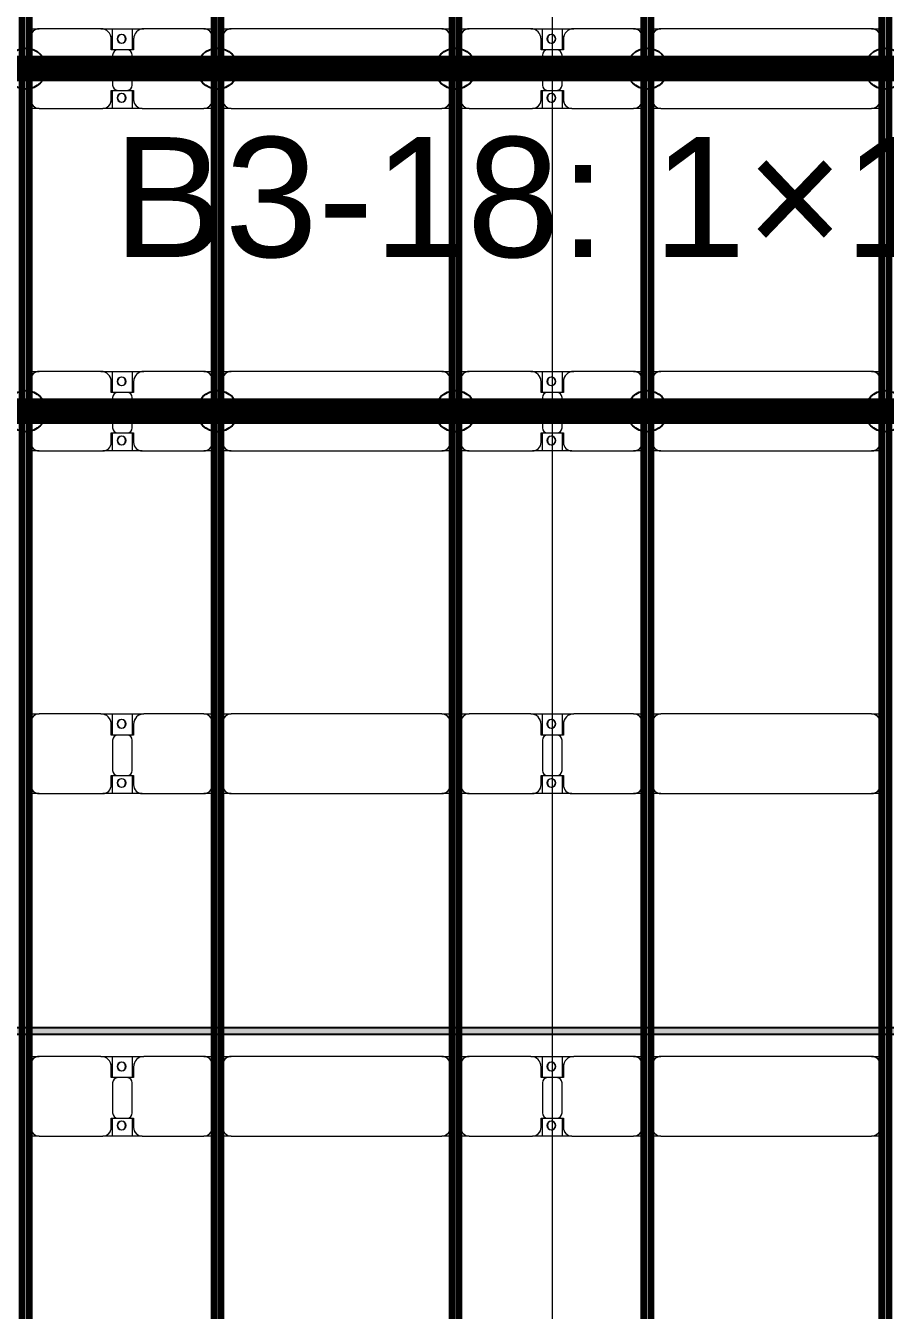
# Model space of a CAD drawing. Header units: millimetres. Extents: x 312848 to 517332, y -142134 to -35114.
# Drawn here: x 329045 to 334065, y -114578 to -107078 of the extents above; entities that cross this region are included whole.
import ezdxf

# ---------------------------------------------------------------- set-up
doc = ezdxf.new("R2010")
doc.units = ezdxf.units.MM
for name, color, linetype, lineweight in [('A-ANNO-DIMS', 211, 'Continuous', 9), ('A-ANNO-DIMS-500', 211, 'Continuous', 9), ('A-GENM', 13, 'Continuous', 9), ('S-BEAM', 12, 'Continuous', 9)]:
    doc.layers.add(name, color=color, linetype=linetype, lineweight=lineweight)
doc.layers.add('GC-GHI CHU', color=2, linetype='Continuous')
doc.layers.add('GC-HOP 40x60 GIA CUONG', color=1, linetype='Continuous')
doc.styles.add('GC_VN', font='arial.ttf')
doc.styles.add('Trebuchet MS', font='trebuc.ttf', dxfattribs={"width": 0.8, "height": 1500})
doc.dimstyles.new('Arc_Length_-_3mm_Trebuchet_MS_3', dxfattribs={"dimscale": 304.8, "dimtxt": 1546.42636, "dimasz": 1.64042, "dimexe": 2.46063, "dimexo": 2.46063, "dimgap": 0.492126, "dimtad": 1, "dimdec": 0, "dimrnd": 10, "dimzin": 0, "dimdsep": 46, "dimtxsty": 'Trebuchet MS', "dimblk1": 'OBLIQUE', "dimblk2": 'OBLIQUE', "dimsah": 1, "dimcen": 0.09, "dimdle": 1.64042, "dimazin": 0, "dimtfac": 1, "dimtdec": 4, "dimtix": 1, "dimtmove": 0, "dimatfit": 3, "dimfxl": 1, "dimtvp": 1, "dimtfill": 1, "dimtolj": 1, "dimtzin": 0, "dimarcsym": 2})

# ---------------------------------------------------------------- blocks, each defined once
blk = doc.blocks.new('Dai phao do pin - DẢI PHAO ĐỠ PIN-67477-KHUNG KẾT CẤU BÈ PIN 3')
at = {"layer": 'A-GENM', "color": 7}
for p, q in [((710, 241.6), (769.7, 241.6)), ((1129.7, 241.6), (769.7, 241.6)), ((1129.7, 241.6), (1312.2, 241.6)), ((1197.8, 241.6), (1380.3, 241.6)), ((1197.8, 118.2), (1197.8, 241.6)), ((1312.2, 241.6), (1312.2, 118.2)), ((1730.3, 241.6), (1380.3, 241.6)), ((1730.3, 241.6), (1790, 241.6)), ((1830, 241.6), (1889.7, 241.6)), ((3120.3, 241.6), (1889.7, 241.6)), ((3120.3, 241.6), (3180, 241.6)), ((3220, 241.6), (3279.7, 241.6)), ((3639.7, 241.6), (3279.7, 241.6)), ((3639.7, 241.6), (3822.2, 241.6)), ((3707.8, 241.6), (3890.3, 241.6)), ((3707.8, 118.2), (3707.8, 241.6)), ((3822.2, 241.6), (3822.2, 118.2)), ((4240.3, 241.6), (3890.3, 241.6)), ((4240.3, 241.6), (4300, 241.6)), ((4340, 241.6), (4399.7, 241.6)), ((5630.3, 241.6), (4399.7, 241.6)), ((5630.3, 241.6), (5690, 241.6)), ((719.7, 191.6), (719.7, -173.4)), ((1189.7, 118.2), (1189.7, 181.6)), ((1320.3, 181.6), (1320.3, 118.2)), ((1780.3, -173.4), (1780.3, 191.6)), ((1839.7, 191.6), (1839.7, -173.4)), ((3170.3, -173.4), (3170.3, 191.6)), ((3229.7, 191.6), (3229.7, -173.4)), ((3699.7, 118.2), (3699.7, 181.6)), ((3830.3, 181.6), (3830.3, 118.2)), ((4290.3, -173.4), (4290.3, 191.6)), ((4349.7, 191.6), (4349.7, -173.4)), ((5680.3, -173.4), (5680.3, 191.6)), ((1282.2, 118.2), (1189.7, 118.2)), ((1197.8, 88.2), (1197.8, -88.2)), ((1320.3, 118.2), (1227.8, 118.2)), ((1312.2, -88.2), (1312.2, 88.2)), ((3792.2, 118.2), (3699.7, 118.2)), ((3707.8, 88.2), (3707.8, -88.2)), ((3830.3, 118.2), (3737.8, 118.2)), ((3822.2, -88.2), (3822.2, 88.2)), ((1189.7, -173.4), (1189.7, -118.2)), ((1189.7, -118.2), (1282.2, -118.2)), ((1197.8, -223.4), (1197.8, -118.2)), ((1227.8, -118.2), (1320.3, -118.2)), ((1312.2, -118.2), (1312.2, -223.4)), ((1320.3, -118.2), (1320.3, -173.4)), ((3699.7, -173.4), (3699.7, -118.2)), ((3699.7, -118.2), (3792.2, -118.2)), ((3707.8, -223.4), (3707.8, -118.2)), ((3737.8, -118.2), (3830.3, -118.2)), ((3822.2, -118.2), (3822.2, -223.4)), ((3830.3, -118.2), (3830.3, -173.4)), ((769.7, -223.4), (710, -223.4)), ((769.7, -223.4), (1139.7, -223.4)), ((1312.2, -223.4), (1139.7, -223.4)), ((1370.3, -223.4), (1197.8, -223.4)), ((1370.3, -223.4), (1730.3, -223.4)), ((1790, -223.4), (1730.3, -223.4)), ((1889.7, -223.4), (1830, -223.4)), ((1889.7, -223.4), (3120.3, -223.4)), ((3180, -223.4), (3120.3, -223.4)), ((3279.7, -223.4), (3220, -223.4)), ((3279.7, -223.4), (3649.7, -223.4)), ((3822.2, -223.4), (3649.7, -223.4)), ((3880.3, -223.4), (3707.8, -223.4)), ((3880.3, -223.4), (4240.3, -223.4)), ((4300, -223.4), (4240.3, -223.4)), ((4399.7, -223.4), (4340, -223.4)), ((4399.7, -223.4), (5630.3, -223.4)), ((5690, -223.4), (5630.3, -223.4))]:
    blk.add_line(p, q, dxfattribs=at)
for centre, radius, start, end in [((769.7, 191.6), 50, 90, 180), ((769.7, 191.6), 50, 135, 180), ((1129.7, 181.6), 60, 360, 90), ((1380.3, 181.6), 60, 90, 180), ((1730.3, 191.6), 50, 360, 90), ((1730.3, 191.6), 50, 360, 45), ((1889.7, 191.6), 50, 90, 180), ((1889.7, 191.6), 50, 105, 180), ((3120.3, 191.6), 50, 360, 90), ((3120.3, 191.6), 50, 15, 90), ((3279.7, 191.6), 50, 90, 180), ((3639.7, 181.6), 60, 360, 90), ((3890.3, 181.6), 60, 90, 180), ((4240.3, 191.6), 50, 360, 90), ((4240.3, 191.6), 50, 360, 45), ((4399.7, 191.6), 50, 90, 180), ((4399.7, 191.6), 50, 105, 180), ((5630.3, 191.6), 50, 360, 90), ((5630.3, 191.6), 50, 15, 90), ((1129.7, 181.6), 60, 360, 30), ((1248.6, 183.2), 25, 360, 180), ((1248.6, 183.2), 25, 180, 0), ((1251.4, 183.2), 25, 0, 180), ((1251.4, 183.2), 25, 180, 0), ((1380.3, 181.6), 60, 150, 180), ((3279.7, 191.6), 50, 139.8292, 180), ((3639.7, 181.6), 60, 360, 30), ((3758.6, 183.2), 25, 360, 180), ((3758.6, 183.2), 25, 180, 0), ((3761.4, 183.2), 25, 0, 180), ((3761.4, 183.2), 25, 180, 0), ((3890.3, 181.6), 60, 150, 180), ((1227.8, 88.2), 30, 90, 180), ((1282.2, 88.2), 30, 360, 90), ((3737.8, 88.2), 30, 90, 180), ((3792.2, 88.2), 30, 360, 90), ((1227.8, -88.2), 30, 180, 270), ((1248.6, -161.8), 25, 360, 180), ((1251.4, -161.8), 25, 0, 180), ((1282.2, -88.2), 30, 270, 360), ((3737.8, -88.2), 30, 180, 270), ((3758.6, -161.8), 25, 0, 180), ((3761.4, -161.8), 25, 360, 180), ((3792.2, -88.2), 30, 270, 360), ((769.7, -173.4), 50, 180, 270), ((769.7, -173.4), 50, 180, 225), ((1139.7, -173.4), 50, 270, 360), ((1139.7, -173.4), 50, 315, 360), ((1248.6, -161.8), 25, 180, 360), ((1251.4, -161.8), 25, 180, 0), ((1370.3, -173.4), 50, 180, 270), ((1370.3, -173.4), 50, 180, 225), ((1730.3, -173.4), 50, 270, 360), ((1730.3, -173.4), 50, 315, 360), ((1889.7, -173.4), 50, 180, 270), ((1889.7, -173.4), 50, 180, 270), ((3120.3, -173.4), 50, 270, 360), ((3120.3, -173.4), 50, 285, 360), ((3279.7, -173.4), 50, 180, 270), ((3279.7, -173.4), 50, 180, 220.1708), ((3649.7, -173.4), 50, 270, 360), ((3649.7, -173.4), 50, 315, 360), ((3758.6, -161.8), 25, 180, 0), ((3761.4, -161.8), 25, 180, 0), ((3880.3, -173.4), 50, 180, 270), ((3880.3, -173.4), 50, 180, 225), ((4240.3, -173.4), 50, 270, 360), ((4240.3, -173.4), 50, 315, 360), ((4399.7, -173.4), 50, 180, 270), ((4399.7, -173.4), 50, 180, 270), ((5630.3, -173.4), 50, 270, 360), ((5630.3, -173.4), 50, 285, 360)]:
    blk.add_arc(centre, radius, start, end, dxfattribs=at)
blk = doc.blocks.new('Dai phao do pin - DẢI PHAO ĐỠ PIN-V1-KHUNG KẾT CẤU BÈ PIN 3')
at = {"layer": 'A-GENM', "color": 7}
for p, q in [((710, 241.6), (769.7, 241.6)), ((1129.7, 241.6), (769.7, 241.6)), ((1129.7, 241.6), (1312.2, 241.6)), ((1197.8, 241.6), (1380.3, 241.6)), ((1197.8, 118.2), (1197.8, 241.6)), ((1312.2, 241.6), (1312.2, 118.2)), ((1730.3, 241.6), (1380.3, 241.6)), ((1730.3, 241.6), (1790, 241.6)), ((1830, 241.6), (1889.7, 241.6)), ((3120.3, 241.6), (1889.7, 241.6)), ((3120.3, 241.6), (3180, 241.6)), ((3220, 241.6), (3279.7, 241.6)), ((3639.7, 241.6), (3279.7, 241.6)), ((3639.7, 241.6), (3822.2, 241.6)), ((3707.8, 241.6), (3890.3, 241.6)), ((3707.8, 118.2), (3707.8, 241.6)), ((3822.2, 241.6), (3822.2, 118.2)), ((4240.3, 241.6), (3890.3, 241.6)), ((4240.3, 241.6), (4300, 241.6)), ((4340, 241.6), (4399.7, 241.6)), ((5630.3, 241.6), (4399.7, 241.6)), ((5630.3, 241.6), (5690, 241.6)), ((719.7, 191.6), (719.7, -173.4)), ((1189.7, 118.2), (1189.7, 181.6)), ((1320.3, 181.6), (1320.3, 118.2)), ((1780.3, -173.4), (1780.3, 191.6)), ((1839.7, 191.6), (1839.7, -173.4)), ((3170.3, -173.4), (3170.3, 191.6)), ((3229.7, 191.6), (3229.7, -173.4)), ((3699.7, 118.2), (3699.7, 181.6)), ((3830.3, 181.6), (3830.3, 118.2)), ((4290.3, -173.4), (4290.3, 191.6)), ((4349.7, 191.6), (4349.7, -173.4)), ((5680.3, -173.4), (5680.3, 191.6)), ((1282.2, 118.2), (1189.7, 118.2)), ((1197.8, 88.2), (1197.8, -88.2)), ((1320.3, 118.2), (1227.8, 118.2)), ((1312.2, -88.2), (1312.2, 88.2)), ((3792.2, 118.2), (3699.7, 118.2)), ((3707.8, 88.2), (3707.8, -88.2)), ((3830.3, 118.2), (3737.8, 118.2)), ((3822.2, -88.2), (3822.2, 88.2)), ((1189.7, -173.4), (1189.7, -118.2)), ((1189.7, -118.2), (1282.2, -118.2)), ((1197.8, -223.4), (1197.8, -118.2)), ((1227.8, -118.2), (1320.3, -118.2)), ((1312.2, -118.2), (1312.2, -223.4)), ((1320.3, -118.2), (1320.3, -173.4)), ((3699.7, -173.4), (3699.7, -118.2)), ((3699.7, -118.2), (3792.2, -118.2)), ((3707.8, -223.4), (3707.8, -118.2)), ((3737.8, -118.2), (3830.3, -118.2)), ((3822.2, -118.2), (3822.2, -223.4)), ((3830.3, -118.2), (3830.3, -173.4)), ((769.7, -223.4), (710, -223.4)), ((769.7, -223.4), (1139.7, -223.4)), ((1312.2, -223.4), (1139.7, -223.4)), ((1370.3, -223.4), (1197.8, -223.4)), ((1370.3, -223.4), (1730.3, -223.4)), ((1790, -223.4), (1730.3, -223.4)), ((1889.7, -223.4), (1830, -223.4)), ((1889.7, -223.4), (3120.3, -223.4)), ((3180, -223.4), (3120.3, -223.4)), ((3279.7, -223.4), (3220, -223.4)), ((3279.7, -223.4), (3649.7, -223.4)), ((3822.2, -223.4), (3649.7, -223.4)), ((3880.3, -223.4), (3707.8, -223.4)), ((3880.3, -223.4), (4240.3, -223.4)), ((4300, -223.4), (4240.3, -223.4)), ((4399.7, -223.4), (4340, -223.4)), ((4399.7, -223.4), (5630.3, -223.4)), ((5690, -223.4), (5630.3, -223.4))]:
    blk.add_line(p, q, dxfattribs=at)
for centre, radius, start, end in [((769.7, 191.6), 50, 90, 180), ((769.7, 191.6), 50, 135, 180), ((1129.7, 181.6), 60, 360, 90), ((1380.3, 181.6), 60, 90, 180), ((1730.3, 191.6), 50, 360, 90), ((1730.3, 191.6), 50, 360, 45), ((1889.7, 191.6), 50, 90, 180), ((1889.7, 191.6), 50, 105, 180), ((3120.3, 191.6), 50, 360, 90), ((3120.3, 191.6), 50, 15, 90), ((3279.7, 191.6), 50, 90, 180), ((3639.7, 181.6), 60, 360, 90), ((3890.3, 181.6), 60, 90, 180), ((4240.3, 191.6), 50, 360, 90), ((4240.3, 191.6), 50, 360, 45), ((4399.7, 191.6), 50, 90, 180), ((4399.7, 191.6), 50, 105, 180), ((5630.3, 191.6), 50, 360, 90), ((5630.3, 191.6), 50, 15, 90), ((1129.7, 181.6), 60, 360, 30), ((1248.6, 183.2), 25, 360, 180), ((1248.6, 183.2), 25, 180, 0), ((1251.4, 183.2), 25, 0, 180), ((1251.4, 183.2), 25, 180, 0), ((1380.3, 181.6), 60, 150, 180), ((3279.7, 191.6), 50, 139.8292, 180), ((3639.7, 181.6), 60, 360, 30), ((3758.6, 183.2), 25, 360, 180), ((3758.6, 183.2), 25, 180, 0), ((3761.4, 183.2), 25, 0, 180), ((3761.4, 183.2), 25, 180, 0), ((3890.3, 181.6), 60, 150, 180), ((1227.8, 88.2), 30, 90, 180), ((1282.2, 88.2), 30, 360, 90), ((3737.8, 88.2), 30, 90, 180), ((3792.2, 88.2), 30, 360, 90), ((1227.8, -88.2), 30, 180, 270), ((1248.6, -161.8), 25, 360, 180), ((1251.4, -161.8), 25, 0, 180), ((1282.2, -88.2), 30, 270, 360), ((3737.8, -88.2), 30, 180, 270), ((3758.6, -161.8), 25, 0, 180), ((3761.4, -161.8), 25, 360, 180), ((3792.2, -88.2), 30, 270, 360), ((769.7, -173.4), 50, 180, 270), ((769.7, -173.4), 50, 180, 225), ((1139.7, -173.4), 50, 270, 360), ((1139.7, -173.4), 50, 315, 360), ((1248.6, -161.8), 25, 180, 360), ((1251.4, -161.8), 25, 180, 0), ((1370.3, -173.4), 50, 180, 270), ((1370.3, -173.4), 50, 180, 225), ((1730.3, -173.4), 50, 270, 360), ((1730.3, -173.4), 50, 315, 360), ((1889.7, -173.4), 50, 180, 270), ((1889.7, -173.4), 50, 180, 270), ((3120.3, -173.4), 50, 270, 360), ((3120.3, -173.4), 50, 285, 360), ((3279.7, -173.4), 50, 180, 270), ((3279.7, -173.4), 50, 180, 220.1708), ((3649.7, -173.4), 50, 270, 360), ((3649.7, -173.4), 50, 315, 360), ((3758.6, -161.8), 25, 180, 0), ((3761.4, -161.8), 25, 180, 0), ((3880.3, -173.4), 50, 180, 270), ((3880.3, -173.4), 50, 180, 225), ((4240.3, -173.4), 50, 270, 360), ((4240.3, -173.4), 50, 315, 360), ((4399.7, -173.4), 50, 180, 270), ((4399.7, -173.4), 50, 180, 270), ((5630.3, -173.4), 50, 270, 360), ((5630.3, -173.4), 50, 285, 360)]:
    blk.add_arc(centre, radius, start, end, dxfattribs=at)
blk = doc.blocks.new('Dai phao do pin - DẢI PHAO ĐỠ PIN-V4-KHUNG KẾT CẤU BÈ PIN 3')
at = {"layer": 'A-GENM', "color": 7}
for p, q in [((710, 241.6), (769.7, 241.6)), ((1129.7, 241.6), (769.7, 241.6)), ((1129.7, 241.6), (1312.2, 241.6)), ((1197.8, 241.6), (1380.3, 241.6)), ((1197.8, 118.2), (1197.8, 241.6)), ((1312.2, 241.6), (1312.2, 118.2)), ((1730.3, 241.6), (1380.3, 241.6)), ((1730.3, 241.6), (1790, 241.6)), ((1830, 241.6), (1889.7, 241.6)), ((3120.3, 241.6), (1889.7, 241.6)), ((3120.3, 241.6), (3180, 241.6)), ((3220, 241.6), (3279.7, 241.6)), ((3639.7, 241.6), (3279.7, 241.6)), ((3639.7, 241.6), (3822.2, 241.6)), ((3707.8, 241.6), (3890.3, 241.6)), ((3707.8, 118.2), (3707.8, 241.6)), ((3822.2, 241.6), (3822.2, 118.2)), ((4240.3, 241.6), (3890.3, 241.6)), ((4240.3, 241.6), (4300, 241.6)), ((4340, 241.6), (4399.7, 241.6)), ((5630.3, 241.6), (4399.7, 241.6)), ((5630.3, 241.6), (5690, 241.6)), ((719.7, 191.6), (719.7, -173.4)), ((1189.7, 118.2), (1189.7, 181.6)), ((1320.3, 181.6), (1320.3, 118.2)), ((1780.3, -173.4), (1780.3, 191.6)), ((1839.7, 191.6), (1839.7, -173.4)), ((3170.3, -173.4), (3170.3, 191.6)), ((3229.7, 191.6), (3229.7, -173.4)), ((3699.7, 118.2), (3699.7, 181.6)), ((3830.3, 181.6), (3830.3, 118.2)), ((4290.3, -173.4), (4290.3, 191.6)), ((4349.7, 191.6), (4349.7, -173.4)), ((5680.3, -173.4), (5680.3, 191.6)), ((1282.2, 118.2), (1189.7, 118.2)), ((1197.8, 88.2), (1197.8, -88.2)), ((1320.3, 118.2), (1227.8, 118.2)), ((1312.2, -88.2), (1312.2, 88.2)), ((3792.2, 118.2), (3699.7, 118.2)), ((3707.8, 88.2), (3707.8, -88.2)), ((3830.3, 118.2), (3737.8, 118.2)), ((3822.2, -88.2), (3822.2, 88.2)), ((1189.7, -173.4), (1189.7, -118.2)), ((1189.7, -118.2), (1282.2, -118.2)), ((1197.8, -223.4), (1197.8, -118.2)), ((1227.8, -118.2), (1320.3, -118.2)), ((1312.2, -118.2), (1312.2, -223.4)), ((1320.3, -118.2), (1320.3, -173.4)), ((3699.7, -173.4), (3699.7, -118.2)), ((3699.7, -118.2), (3792.2, -118.2)), ((3707.8, -223.4), (3707.8, -118.2)), ((3737.8, -118.2), (3830.3, -118.2)), ((3822.2, -118.2), (3822.2, -223.4)), ((3830.3, -118.2), (3830.3, -173.4)), ((769.7, -223.4), (710, -223.4)), ((769.7, -223.4), (1139.7, -223.4)), ((1312.2, -223.4), (1139.7, -223.4)), ((1370.3, -223.4), (1197.8, -223.4)), ((1370.3, -223.4), (1730.3, -223.4)), ((1790, -223.4), (1730.3, -223.4)), ((1889.7, -223.4), (1830, -223.4)), ((1889.7, -223.4), (3120.3, -223.4)), ((3180, -223.4), (3120.3, -223.4)), ((3279.7, -223.4), (3220, -223.4)), ((3279.7, -223.4), (3649.7, -223.4)), ((3822.2, -223.4), (3649.7, -223.4)), ((3880.3, -223.4), (3707.8, -223.4)), ((3880.3, -223.4), (4240.3, -223.4)), ((4300, -223.4), (4240.3, -223.4)), ((4399.7, -223.4), (4340, -223.4)), ((4399.7, -223.4), (5630.3, -223.4)), ((5690, -223.4), (5630.3, -223.4))]:
    blk.add_line(p, q, dxfattribs=at)
for centre, radius, start, end in [((769.7, 191.6), 50, 90, 180), ((769.7, 191.6), 50, 135, 180), ((1129.7, 181.6), 60, 360, 90), ((1380.3, 181.6), 60, 90, 180), ((1730.3, 191.6), 50, 360, 90), ((1730.3, 191.6), 50, 360, 45), ((1889.7, 191.6), 50, 90, 180), ((1889.7, 191.6), 50, 105, 180), ((3120.3, 191.6), 50, 360, 90), ((3120.3, 191.6), 50, 15.63608, 90), ((3279.7, 191.6), 50, 90, 180), ((3639.7, 181.6), 60, 360, 90), ((3890.3, 181.6), 60, 90, 180), ((4240.3, 191.6), 50, 360, 90), ((4240.3, 191.6), 50, 360, 45), ((4399.7, 191.6), 50, 90, 180), ((4399.7, 191.6), 50, 105, 180), ((5630.3, 191.6), 50, 360, 90), ((5630.3, 191.6), 50, 15.63608, 90), ((1129.7, 181.6), 60, 360, 30), ((1248.6, 183.2), 25, 360, 180), ((1248.6, 183.2), 25, 180, 0), ((1251.4, 183.2), 25, 0, 180), ((1251.4, 183.2), 25, 180, 0), ((1380.3, 181.6), 60, 150, 180), ((3279.7, 191.6), 50, 139.8292, 180), ((3639.7, 181.6), 60, 360, 30), ((3758.6, 183.2), 25, 360, 180), ((3758.6, 183.2), 25, 180, 0), ((3761.4, 183.2), 25, 0, 180), ((3761.4, 183.2), 25, 180, 0), ((3890.3, 181.6), 60, 150, 180), ((1227.8, 88.2), 30, 90, 180), ((1282.2, 88.2), 30, 360, 90), ((3737.8, 88.2), 30, 90, 180), ((3792.2, 88.2), 30, 360, 90), ((1227.8, -88.2), 30, 180, 270), ((1248.6, -161.8), 25, 360, 180), ((1251.4, -161.8), 25, 0, 180), ((1282.2, -88.2), 30, 270, 360), ((3737.8, -88.2), 30, 180, 270), ((3758.6, -161.8), 25, 0, 180), ((3761.4, -161.8), 25, 360, 180), ((3792.2, -88.2), 30, 270, 360), ((769.7, -173.4), 50, 180, 270), ((769.7, -173.4), 50, 180, 225), ((1139.7, -173.4), 50, 270, 360), ((1139.7, -173.4), 50, 315, 354.88758), ((1248.6, -161.8), 25, 180, 360), ((1251.4, -161.8), 25, 180, 0), ((1370.3, -173.4), 50, 180, 270), ((1370.3, -173.4), 50, 185.11242, 225), ((1730.3, -173.4), 50, 270, 360), ((1730.3, -173.4), 50, 315, 360), ((1889.7, -173.4), 50, 180, 270), ((1889.7, -173.4), 50, 180, 270), ((3120.3, -173.4), 50, 270, 360), ((3120.3, -173.4), 50, 285, 360), ((3279.7, -173.4), 50, 180, 270), ((3279.7, -173.4), 50, 180, 220.1708), ((3649.7, -173.4), 50, 270, 360), ((3649.7, -173.4), 50, 315, 354.88758), ((3758.6, -161.8), 25, 180, 0), ((3761.4, -161.8), 25, 180, 0), ((3880.3, -173.4), 50, 180, 270), ((3880.3, -173.4), 50, 185.11242, 225), ((4240.3, -173.4), 50, 270, 360), ((4240.3, -173.4), 50, 315, 360), ((4399.7, -173.4), 50, 180, 270), ((4399.7, -173.4), 50, 180, 270), ((5630.3, -173.4), 50, 270, 360), ((5630.3, -173.4), 50, 285, 360)]:
    blk.add_arc(centre, radius, start, end, dxfattribs=at)
blk = doc.blocks.new('Dầm C52 - Dầm C52-V13-KHUNG KẾT CẤU BÈ PIN 3')
at = {"layer": 'S-BEAM', "lineweight": 140}
blk.add_hatch(color=1, dxfattribs=at).paths.add_polyline_path([(-45616.3, 20), (-45616.3, -20), (45616.3, -20), (45616.3, 20), (-45569, 20)])
at = {"layer": 'S-BEAM', "color": 1, "lineweight": 140}
for p, q in [((-45616.3, 20), (45616.3, 20)), ((45616.3, -20), (-45616.3, -20))]:
    blk.add_line(p, q, dxfattribs=at)
blk = doc.blocks.new('Dầm C52 - Hộp 40x60-65303-KHUNG KẾT CẤU BÈ PIN 3')
at = {"layer": 'S-BEAM', "lineweight": 25}
blk.add_hatch(color=4, dxfattribs=at).paths.add_polyline_path([(55410.9, -20), (55410.9, 20), (-55410.9, 20), (-55410.9, -20), (55371.2, -20)])
at = {"layer": 'S-BEAM', "color": 4, "lineweight": 25}
for p, q in [((-55410.9, 20), (55410.9, 20)), ((55410.9, -20), (-55410.9, -20))]:
    blk.add_line(p, q, dxfattribs=at)
blk = doc.blocks.new('be pin 3_rvt-1-KHUNG KẾT CẤU BÈ PIN 3')
at = {"layer": 'A-GENM', "color": 4, "lineweight": 25}
for name, p in [('Dai phao do pin - DẢI PHAO ĐỠ PIN-V4-KHUNG KẾT CẤU BÈ PIN 3', (328354.7, -107337.3)), ('Dai phao do pin - DẢI PHAO ĐỠ PIN-67477-KHUNG KẾT CẤU BÈ PIN 3', (328354.7, -109337.3)), ('Dai phao do pin - DẢI PHAO ĐỠ PIN-V1-KHUNG KẾT CẤU BÈ PIN 3', (328354.7, -111337.3)), ('Dai phao do pin - DẢI PHAO ĐỠ PIN-67477-KHUNG KẾT CẤU BÈ PIN 3', (328354.7, -113337.3))]:
    blk.add_blockref(name, p, dxfattribs=at)
at = {"layer": 'S-BEAM', "color": 4, "lineweight": 25, "rotation": 89.99999999999962}
for p in [(329044.7, -88363.7), (330164.7, -88363.7), (331554.7, -88363.7), (332674.7, -88363.7), (334064.7, -88363.7)]:
    blk.add_blockref('Dầm C52 - Dầm C52-V13-KHUNG KẾT CẤU BÈ PIN 3', p, dxfattribs=at)
at = {"layer": 'S-BEAM', "color": 4, "lineweight": 25}
blk.add_blockref('Dầm C52 - Hộp 40x60-65303-KHUNG KẾT CẤU BÈ PIN 3', (381072.2, -112947.4), dxfattribs=at)
blk = doc.blocks.new('DIMBLOCK7-KHUNG KẾT CẤU BÈ PIN 3')
at = {"layer": 'A-ANNO-DIMS-500', "lineweight": 70, "transparency": 16777216}
for p, q in [((332121.1, -70337.3), (331871.1, -70087.3)), ((332121.1, -70337.3), (332371.1, -70587.3)), ((332121.1, -133337.3), (331871.1, -133087.3)), ((332121.1, -133337.3), (332371.1, -133587.3))]:
    blk.add_line(p, q, dxfattribs=at)
at = {"layer": 'A-ANNO-DIMS-500', "transparency": 16777216}
for p, q in [((332121.1, -70337.3), (327194.7, -70337.3)), ((332121.1, -133837.3), (332121.1, -70337.3)), ((332121.1, -70337.3), (332871.1, -70337.3)), ((332121.1, -133337.3), (331371.1, -133337.3)), ((332121.1, -133337.3), (332517.5, -133337.3))]:
    blk.add_line(p, q, dxfattribs=at)
at = {"layer": 'A-ANNO-DIMS-500', "color": 0, "transparency": 16777216, "insert": (330051.7, -103803.1), "char_height": 1500, "width": 4717.911, "attachment_point": 1, "rotation": 90, "line_spacing_factor": 1.048425, "style": 'Trebuchet MS', "bg_fill": 3, "box_fill_scale": 1.25, "bg_fill_color": 256, "bg_fill_true_color": 13158600, "bg_fill_transparency": 0}
blk.add_mtext('63000', dxfattribs=at)
blk = doc.blocks.new('_Oblique')
at = {"color": 0, "linetype": 'ByBlock', "lineweight": -2}
blk.add_line((-0.5, -0.5), (0.5, 0.5), dxfattribs=at)

msp = doc.modelspace()

# ---------------------------------------------------------------- linework, layer by layer
at = {"layer": 'GC-HOP 40x60 GIA CUONG'}
for centre in [(334064.7, -107328.3), (334064.7, -109328.3)]:
    msp.add_circle(centre, 120, dxfattribs=at)

# ---------------------------------------------------------------- block references
at = {"lineweight": 5}
msp.add_blockref('be pin 3_rvt-1-KHUNG KẾT CẤU BÈ PIN 3', (0, 0), dxfattribs=at)

# ---------------------------------------------------------------- next in the draw order: dimensions: what is measured, and where the dimension line sits
at = {"layer": 'A-ANNO-DIMS'}
dim = msp.add_linear_dim(base=(332121.1, -70337.3), p1=(331767.5, -133337.3), p2=(326444.7, -70337.3), angle=90, dimstyle='Arc_Length_-_3mm_Trebuchet_MS_3', override={"dimpost": '<>', "dimfxl": 63224.460246}, dxfattribs=at)
dim.commit()
dim.dimension.update_dxf_attribs({"geometry": 'DIMBLOCK7-KHUNG KẾT CẤU BÈ PIN 3', "text_midpoint": (331205.4, -101837.3)})

# ---------------------------------------------------------------- next in the draw order: linework, layer by layer
at = {"layer": 'GC-HOP 40x60 GIA CUONG', "const_width": 150}
for points in [[(325054.7, -107328.3), (340054.7, -107328.3)], [(325054.7, -109328.3), (340054.7, -109328.3)]]:
    msp.add_lwpolyline(points, dxfattribs=at)
at = {"layer": 'GC-HOP 40x60 GIA CUONG'}
for centre in [(329044.7, -107328.3), (330164.7, -107328.3), (331554.7, -107328.3), (332674.7, -107328.3), (329044.7, -109328.3), (330164.7, -109328.3), (331554.7, -109328.3), (332674.7, -109328.3)]:
    msp.add_circle(centre, 120, dxfattribs=at)

# ---------------------------------------------------------------- next in the draw order: texts
at = {"layer": 'GC-GHI CHU', "style": 'GC_VN'}
msp.add_text('B3-18: 1×15,0 m', height=700, dxfattribs=at).set_placement((329554.7, -108428.3))

doc.saveas('drawing.dxf')
